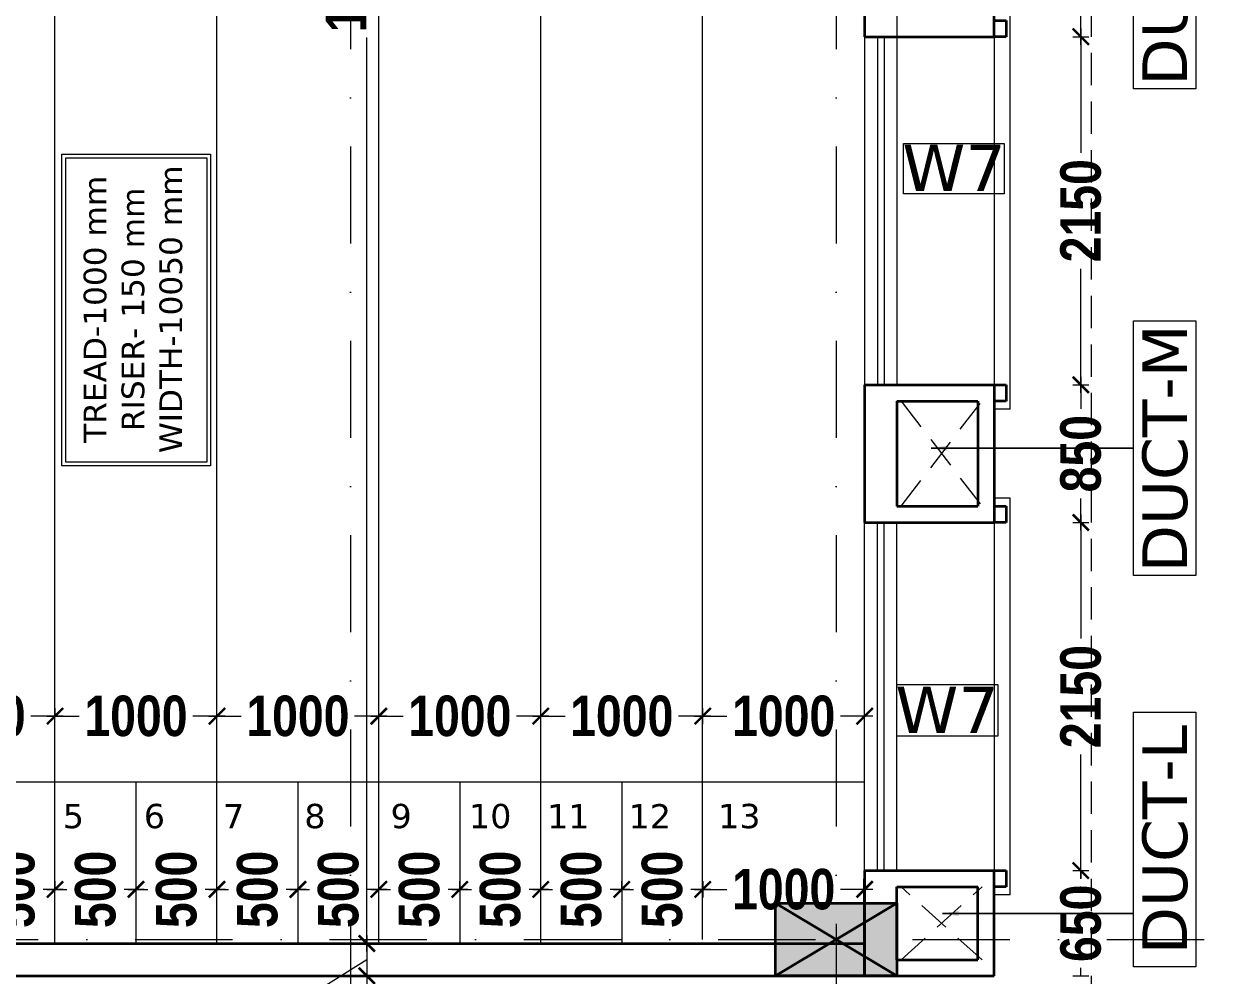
# Model space of a CAD drawing. Header units: millimetres. Extents: x -3092155 to 4513934, y -12317808 to 1850003.
# Drawn here: x -399350 to -391909, y -5557561 to -5551684 of the extents above; entities that cross this region are included whole.
import ezdxf

# ---------------------------------------------------------------- set-up
doc = ezdxf.new("R2010")
doc.units = ezdxf.units.MM
doc.header["$LTSCALE"] = 2
doc.header["$MEASUREMENT"] = 0
doc.header["$PDMODE"] = 34
doc.header["$PDSIZE"] = 500
doc.linetypes.add('DASHDOT', pattern=[1, 0.5, -0.25, 0, -0.25])
doc.linetypes.add('DASHED2', pattern=[0.375, 0.25, -0.125])
for name, color, linetype, lineweight in [('coloumn', 10, 'Continuous', 35), ('cornice', 12, 'Continuous', 25), ('D DIM', 250, 'Continuous', 9), ('DUCT', 37, 'Continuous', 35), ('glass', 5, 'Continuous', 15), ('GRID', 251, 'DASHDOT', 5), ('SILL', 74, 'Continuous', 9), ('slab', 7, 'Continuous', 15), ('Step', 251, 'Continuous', 9), ('TEXT', 7, 'Continuous', 13), ('W6', 162, 'Continuous', 5), ('WAll', 250, 'Continuous', 35)]:
    doc.layers.add(name, color=color, linetype=linetype, lineweight=lineweight)
doc.layers.add('DOT', color=7, linetype='DASHED2', lineweight=0, true_color=0x89067c)
doc.layers.add('duct text', color=7, linetype='Continuous', lineweight=5, true_color=0x30182a)
doc.styles.add('door', font='arial.ttf', dxfattribs={"height": 70})
doc.styles.add('INNER DIM', font='ARIALNB.TTF', dxfattribs={"height": 250})
doc.styles.add('style2', font='verdana.ttf')
doc.dimstyles.new('DOOR', dxfattribs={"dimtxt": 100, "dimasz": 100, "dimexe": 25, "dimexo": 50, "dimgap": 25, "dimtad": 0, "dimtih": 1, "dimtoh": 1, "dimdec": 0, "dimzin": 3, "dimdsep": 46, "dimtxsty": 'door', "dimblk": 'OBLIQUE', "dimcen": 200, "dimclrd": 256, "dimclre": 256, "dimclrt": 256, "dimadec": 0, "dimazin": 0, "dimtfac": 1, "dimtdec": 0, "dimtofl": 0, "dimtmove": 2, "dimatfit": 3, "dimfxl": 300, "dimfxlon": 1, "dimfrac": 1, "dimtolj": 1, "dimtzin": 0, "dimlwd": -1, "dimlwe": -1, "dimarcsym": 0})
doc.dimstyles.new('external final', dxfattribs={"dimscale": 0, "dimtxt": 250, "dimasz": 100, "dimexe": 50, "dimexo": 50, "dimgap": 50, "dimtad": 0, "dimdec": 0, "dimzin": 0, "dimdsep": 46, "dimtxsty": 'INNER DIM', "dimblk": 'ARCHTICK', "dimcen": 100, "dimdle": 50, "dimclrd": 256, "dimclre": 256, "dimclrt": 256, "dimadec": 0, "dimazin": 0, "dimtfac": 1, "dimtdec": 0, "dimtix": 1, "dimtmove": 1, "dimatfit": 3, "dimfxl": 50, "dimfxlon": 1, "dimtolj": 1, "dimtzin": 0, "dimlwd": -1, "dimlwe": -1, "dimarcsym": 1})

# ---------------------------------------------------------------- blocks, each defined once
blk = doc.blocks.new('_ArchTick')
at = {"color": 0, "linetype": 'ByBlock', "const_width": 0.15}
blk.add_lwpolyline([(-0.5, -0.5), (0.5, 0.5)], dxfattribs=at)
blk = doc.blocks.new('*D251')
at = {"layer": 'D DIM', "ltscale": 100, "transparency": 16777216}
for p, q in [((-392823.9, -5550861.2), (-392823.9, -5551060.2)), ((-392873.9, -5550911.2), (-392773.9, -5550911.2)), ((-392823.9, -5551811.2), (-392823.9, -5551612.2)), ((-392873.9, -5551761.2), (-392773.9, -5551761.2))]:
    blk.add_line(p, q, dxfattribs=at)
at = {"layer": 'Defpoints', "color": 0, "lineweight": 50, "ltscale": 100, "transparency": 16777216}
for p in [(-393358.5, -5550911.2), (-393358.5, -5551761.2), (-392823.9, -5551761.2)]:
    blk.add_point(p, dxfattribs=at)
at = {"layer": 'D DIM', "ltscale": 100, "transparency": 16777216, "xscale": 100, "yscale": 100, "zscale": 100}
for p, rotation in [((-392823.9, -5550911.2), 90), ((-392823.9, -5551761.2), 270)]:
    blk.add_blockref('_ArchTick', p, dxfattribs=dict(at, rotation=rotation))
at = {"layer": 'D DIM', "ltscale": 100, "transparency": 16777216, "insert": (-392823.9, -5551336.2), "char_height": 250, "attachment_point": 5, "rotation": 90, "style": 'INNER DIM'}
blk.add_mtext('\\A1;850', dxfattribs=at)
blk = doc.blocks.new('*D252')
at = {"layer": 'D DIM', "ltscale": 100, "transparency": 16777216}
for p, q in [((-392873.9, -5551761.2), (-392773.9, -5551761.2)), ((-392823.9, -5551711.2), (-392823.9, -5552478.2)), ((-392823.9, -5553961.2), (-392823.9, -5553194.2)), ((-392873.9, -5553911.2), (-392773.9, -5553911.2))]:
    blk.add_line(p, q, dxfattribs=at)
at = {"layer": 'Defpoints', "color": 0, "lineweight": 50, "ltscale": 100, "transparency": 16777216}
for p in [(-393358.5, -5551761.2), (-393358.5, -5553911.2), (-392823.9, -5553911.2)]:
    blk.add_point(p, dxfattribs=at)
at = {"layer": 'D DIM', "ltscale": 100, "transparency": 16777216, "xscale": 100, "yscale": 100, "zscale": 100}
for p, rotation in [((-392823.9, -5551761.2), 90), ((-392823.9, -5553911.2), 270)]:
    blk.add_blockref('_ArchTick', p, dxfattribs=dict(at, rotation=rotation))
at = {"layer": 'D DIM', "ltscale": 100, "transparency": 16777216, "insert": (-392823.9, -5552836.2), "char_height": 250, "attachment_point": 5, "rotation": 90, "style": 'INNER DIM'}
blk.add_mtext('\\A1;2150', dxfattribs=at)
blk = doc.blocks.new('*D253')
at = {"layer": 'D DIM', "ltscale": 100, "transparency": 16777216}
for p, q in [((-392873.9, -5553911.2), (-392773.9, -5553911.2)), ((-392823.9, -5553861.2), (-392823.9, -5554060.2)), ((-392823.9, -5554811.2), (-392823.9, -5554612.2)), ((-392873.9, -5554761.2), (-392773.9, -5554761.2))]:
    blk.add_line(p, q, dxfattribs=at)
at = {"layer": 'Defpoints', "color": 0, "lineweight": 50, "ltscale": 100, "transparency": 16777216}
for p in [(-393358.5, -5553911.2), (-393358.5, -5554761.2), (-392823.9, -5554761.2)]:
    blk.add_point(p, dxfattribs=at)
at = {"layer": 'D DIM', "ltscale": 100, "transparency": 16777216, "xscale": 100, "yscale": 100, "zscale": 100}
for p, rotation in [((-392823.9, -5553911.2), 90), ((-392823.9, -5554761.2), 270)]:
    blk.add_blockref('_ArchTick', p, dxfattribs=dict(at, rotation=rotation))
at = {"layer": 'D DIM', "ltscale": 100, "transparency": 16777216, "insert": (-392823.9, -5554336.2), "char_height": 250, "attachment_point": 5, "rotation": 90, "style": 'INNER DIM'}
blk.add_mtext('\\A1;850', dxfattribs=at)
blk = doc.blocks.new('*D254')
at = {"layer": 'D DIM', "ltscale": 100, "transparency": 16777216}
for p, q in [((-392823.9, -5554711.2), (-392823.9, -5555478.2)), ((-392873.9, -5554761.2), (-392773.9, -5554761.2)), ((-392823.9, -5556961.2), (-392823.9, -5556194.2)), ((-392873.9, -5556911.2), (-392773.9, -5556911.2))]:
    blk.add_line(p, q, dxfattribs=at)
at = {"layer": 'Defpoints', "color": 0, "lineweight": 50, "ltscale": 100, "transparency": 16777216}
for p in [(-393358.5, -5554761.2), (-393358.5, -5556911.2), (-392823.9, -5556911.2)]:
    blk.add_point(p, dxfattribs=at)
at = {"layer": 'D DIM', "ltscale": 100, "transparency": 16777216, "xscale": 100, "yscale": 100, "zscale": 100}
for p, rotation in [((-392823.9, -5554761.2), 90), ((-392823.9, -5556911.2), 270)]:
    blk.add_blockref('_ArchTick', p, dxfattribs=dict(at, rotation=rotation))
at = {"layer": 'D DIM', "ltscale": 100, "transparency": 16777216, "insert": (-392823.9, -5555836.2), "char_height": 250, "attachment_point": 5, "rotation": 90, "style": 'INNER DIM'}
blk.add_mtext('\\A1;2150', dxfattribs=at)
blk = doc.blocks.new('*D255')
at = {"layer": 'D DIM', "ltscale": 100, "transparency": 16777216}
for p, q in [((-392873.9, -5556911.2), (-392773.9, -5556911.2)), ((-392823.9, -5556911.2), (-392823.9, -5556960.3)), ((-392873.9, -5557561.2), (-392773.9, -5557561.2)), ((-392823.9, -5557561.2), (-392823.9, -5557512.1))]:
    blk.add_line(p, q, dxfattribs=at)
at = {"layer": 'Defpoints', "color": 0, "lineweight": 50, "ltscale": 100, "transparency": 16777216}
for p in [(-393358.5, -5556911.2), (-393358.5, -5557561.2), (-392823.9, -5557561.2)]:
    blk.add_point(p, dxfattribs=at)
at = {"layer": 'D DIM', "ltscale": 100, "transparency": 16777216, "insert": (-392823.9, -5557236.2), "char_height": 250, "attachment_point": 5, "rotation": 90, "style": 'INNER DIM'}
blk.add_mtext('\\A1;650', dxfattribs=at)
blk = doc.blocks.new('*D419')
at = {"layer": 'D DIM', "ltscale": 100, "transparency": 16777216}
for p, q in [((-397232.9, -5545261.2), (-397232.9, -5550906.3)), ((-397182.9, -5545311.2), (-397282.9, -5545311.2)), ((-397232.9, -5557411.2), (-397232.9, -5551766.1)), ((-397182.9, -5557361.2), (-397282.9, -5557361.2))]:
    blk.add_line(p, q, dxfattribs=at)
at = {"layer": 'Defpoints', "color": 0, "lineweight": 50, "ltscale": 100, "transparency": 16777216}
for p in [(-396658.1, -5545311.2), (-397232.9, -5557361.2), (-396658.1, -5557361.2)]:
    blk.add_point(p, dxfattribs=at)
at = {"layer": 'D DIM', "ltscale": 100, "transparency": 16777216, "xscale": 100, "yscale": 100, "zscale": 100}
for p, rotation in [((-397232.9, -5545311.2), 90), ((-397232.9, -5557361.2), 270)]:
    blk.add_blockref('_ArchTick', p, dxfattribs=dict(at, rotation=rotation))
at = {"layer": 'D DIM', "ltscale": 100, "transparency": 16777216, "insert": (-397360.5, -5551336.2), "char_height": 250, "attachment_point": 5, "rotation": 90, "style": 'INNER DIM'}
blk.add_mtext('\\A1;12050', dxfattribs=at)
blk = doc.blocks.new('*D420')
at = {"layer": 'D DIM', "ltscale": 100, "transparency": 16777216}
for p, q in [((-397232.9, -5557311.2), (-397232.9, -5557611.2)), ((-397182.9, -5557361.2), (-397282.9, -5557361.2)), ((-397232.9, -5557461.2), (-398207.2, -5558070.6)), ((-397182.9, -5557561.2), (-397282.9, -5557561.2)), ((-398207.2, -5558070.6), (-398207.2, -5558170.6))]:
    blk.add_line(p, q, dxfattribs=at)
at = {"layer": 'Defpoints', "color": 0, "lineweight": 50, "ltscale": 100, "transparency": 16777216}
for p in [(-396658.1, -5557361.2), (-397232.9, -5557561.2), (-396577, -5557561.2)]:
    blk.add_point(p, dxfattribs=at)
at = {"layer": 'D DIM', "ltscale": 100, "transparency": 16777216, "xscale": 100, "yscale": 100, "zscale": 100}
for p, rotation in [((-397232.9, -5557361.2), 90), ((-397232.9, -5557561.2), 270)]:
    blk.add_blockref('_ArchTick', p, dxfattribs=dict(at, rotation=rotation))
at = {"layer": 'D DIM', "ltscale": 100, "transparency": 16777216, "insert": (-398207.2, -5558448.9), "char_height": 250, "attachment_point": 5, "rotation": 90, "style": 'INNER DIM'}
blk.add_mtext('\\A1;200', dxfattribs=at)
blk = doc.blocks.new('*D791')
at = {"layer": 'D DIM', "ltscale": 100, "transparency": 16777216}
for p, q in [((-395158.9, -5556007), (-395158.9, -5555907)), ((-394158.9, -5556007), (-394158.9, -5555907)), ((-395208.9, -5555957), (-395009.1, -5555957)), ((-394108.9, -5555957), (-394308.7, -5555957))]:
    blk.add_line(p, q, dxfattribs=at)
at = {"layer": 'Defpoints', "color": 0, "lineweight": 50, "ltscale": 100, "transparency": 16777216}
for p in [(-395158.9, -5555957), (-395158.9, -5556281), (-394158.9, -5556281)]:
    blk.add_point(p, dxfattribs=at)
at = {"layer": 'D DIM', "ltscale": 100, "transparency": 16777216, "xscale": 100, "yscale": 100, "zscale": 100, "rotation": 180}
blk.add_blockref('_ArchTick', (-395158.9, -5555957), dxfattribs=at)
at = {"layer": 'D DIM', "ltscale": 100, "transparency": 16777216, "xscale": 100, "yscale": 100, "zscale": 100}
blk.add_blockref('_ArchTick', (-394158.9, -5555957), dxfattribs=at)
at = {"layer": 'D DIM', "ltscale": 100, "transparency": 16777216, "insert": (-394658.9, -5555957), "char_height": 250, "attachment_point": 5, "style": 'INNER DIM'}
blk.add_mtext('\\A1;1000', dxfattribs=at)
blk = doc.blocks.new('*D792')
at = {"layer": 'D DIM', "ltscale": 100, "transparency": 16777216}
for p, q in [((-396158.9, -5555957), (-396158.9, -5555907)), ((-395158.9, -5556007), (-395158.9, -5555907)), ((-396208.9, -5555957), (-396009.1, -5555957)), ((-395108.9, -5555957), (-395308.7, -5555957))]:
    blk.add_line(p, q, dxfattribs=at)
at = {"layer": 'Defpoints', "color": 0, "lineweight": 50, "ltscale": 100, "transparency": 16777216}
for p in [(-396158.9, -5555957), (-396158.9, -5555957), (-395158.9, -5556281)]:
    blk.add_point(p, dxfattribs=at)
at = {"layer": 'D DIM', "ltscale": 100, "transparency": 16777216, "xscale": 100, "yscale": 100, "zscale": 100, "rotation": 180}
blk.add_blockref('_ArchTick', (-396158.9, -5555957), dxfattribs=at)
at = {"layer": 'D DIM', "ltscale": 100, "transparency": 16777216, "xscale": 100, "yscale": 100, "zscale": 100}
blk.add_blockref('_ArchTick', (-395158.9, -5555957), dxfattribs=at)
at = {"layer": 'D DIM', "ltscale": 100, "transparency": 16777216, "insert": (-395658.9, -5555957), "char_height": 250, "attachment_point": 5, "style": 'INNER DIM'}
blk.add_mtext('\\A1;1000', dxfattribs=at)
blk = doc.blocks.new('*D793')
at = {"layer": 'D DIM', "ltscale": 100, "transparency": 16777216}
for p, q in [((-397158.9, -5555957), (-397158.9, -5555907)), ((-396158.9, -5555957), (-396158.9, -5555907)), ((-397208.9, -5555957), (-397009.1, -5555957)), ((-396108.9, -5555957), (-396308.7, -5555957))]:
    blk.add_line(p, q, dxfattribs=at)
at = {"layer": 'Defpoints', "color": 0, "lineweight": 50, "ltscale": 100, "transparency": 16777216}
for p in [(-397158.9, -5555957), (-397158.9, -5555957), (-396158.9, -5555957)]:
    blk.add_point(p, dxfattribs=at)
at = {"layer": 'D DIM', "ltscale": 100, "transparency": 16777216, "xscale": 100, "yscale": 100, "zscale": 100, "rotation": 180}
blk.add_blockref('_ArchTick', (-397158.9, -5555957), dxfattribs=at)
at = {"layer": 'D DIM', "ltscale": 100, "transparency": 16777216, "xscale": 100, "yscale": 100, "zscale": 100}
blk.add_blockref('_ArchTick', (-396158.9, -5555957), dxfattribs=at)
at = {"layer": 'D DIM', "ltscale": 100, "transparency": 16777216, "insert": (-396658.9, -5555957), "char_height": 250, "attachment_point": 5, "style": 'INNER DIM'}
blk.add_mtext('\\A1;1000', dxfattribs=at)
blk = doc.blocks.new('*D794')
at = {"layer": 'D DIM', "ltscale": 100, "transparency": 16777216}
for p, q in [((-398158.9, -5555957), (-398158.9, -5555907)), ((-397158.9, -5555957), (-397158.9, -5555907)), ((-398208.9, -5555957), (-398009.1, -5555957)), ((-397108.9, -5555957), (-397308.7, -5555957))]:
    blk.add_line(p, q, dxfattribs=at)
at = {"layer": 'Defpoints', "color": 0, "lineweight": 50, "ltscale": 100, "transparency": 16777216}
for p in [(-398158.9, -5555957), (-398158.9, -5555957), (-397158.9, -5555957)]:
    blk.add_point(p, dxfattribs=at)
at = {"layer": 'D DIM', "ltscale": 100, "transparency": 16777216, "xscale": 100, "yscale": 100, "zscale": 100, "rotation": 180}
blk.add_blockref('_ArchTick', (-398158.9, -5555957), dxfattribs=at)
at = {"layer": 'D DIM', "ltscale": 100, "transparency": 16777216, "xscale": 100, "yscale": 100, "zscale": 100}
blk.add_blockref('_ArchTick', (-397158.9, -5555957), dxfattribs=at)
at = {"layer": 'D DIM', "ltscale": 100, "transparency": 16777216, "insert": (-397658.9, -5555957), "char_height": 250, "attachment_point": 5, "style": 'INNER DIM'}
blk.add_mtext('\\A1;1000', dxfattribs=at)
blk = doc.blocks.new('*D795')
at = {"layer": 'D DIM', "ltscale": 100, "transparency": 16777216}
for p, q in [((-399158.9, -5555957), (-399158.9, -5555907)), ((-398158.9, -5555957), (-398158.9, -5555907)), ((-399208.9, -5555957), (-399009.1, -5555957)), ((-398108.9, -5555957), (-398308.7, -5555957))]:
    blk.add_line(p, q, dxfattribs=at)
at = {"layer": 'Defpoints', "color": 0, "lineweight": 50, "ltscale": 100, "transparency": 16777216}
for p in [(-399158.9, -5555957), (-399158.9, -5555957), (-398158.9, -5555957)]:
    blk.add_point(p, dxfattribs=at)
at = {"layer": 'D DIM', "ltscale": 100, "transparency": 16777216, "xscale": 100, "yscale": 100, "zscale": 100, "rotation": 180}
blk.add_blockref('_ArchTick', (-399158.9, -5555957), dxfattribs=at)
at = {"layer": 'D DIM', "ltscale": 100, "transparency": 16777216, "xscale": 100, "yscale": 100, "zscale": 100}
blk.add_blockref('_ArchTick', (-398158.9, -5555957), dxfattribs=at)
at = {"layer": 'D DIM', "ltscale": 100, "transparency": 16777216, "insert": (-398658.9, -5555957), "char_height": 250, "attachment_point": 5, "style": 'INNER DIM'}
blk.add_mtext('\\A1;1000', dxfattribs=at)
blk = doc.blocks.new('*D796')
at = {"layer": 'D DIM', "ltscale": 100, "transparency": 16777216}
for p, q in [((-400158.9, -5555957), (-400158.9, -5555907)), ((-399158.9, -5555957), (-399158.9, -5555907)), ((-400208.9, -5555957), (-400009.1, -5555957)), ((-399108.9, -5555957), (-399308.7, -5555957))]:
    blk.add_line(p, q, dxfattribs=at)
at = {"layer": 'Defpoints', "color": 0, "lineweight": 50, "ltscale": 100, "transparency": 16777216}
for p in [(-400158.9, -5555957), (-400158.9, -5555957), (-399158.9, -5555957)]:
    blk.add_point(p, dxfattribs=at)
at = {"layer": 'D DIM', "ltscale": 100, "transparency": 16777216, "xscale": 100, "yscale": 100, "zscale": 100, "rotation": 180}
blk.add_blockref('_ArchTick', (-400158.9, -5555957), dxfattribs=at)
at = {"layer": 'D DIM', "ltscale": 100, "transparency": 16777216, "xscale": 100, "yscale": 100, "zscale": 100}
blk.add_blockref('_ArchTick', (-399158.9, -5555957), dxfattribs=at)
at = {"layer": 'D DIM', "ltscale": 100, "transparency": 16777216, "insert": (-399658.9, -5555957), "char_height": 250, "attachment_point": 5, "style": 'INNER DIM'}
blk.add_mtext('\\A1;1000', dxfattribs=at)
blk = doc.blocks.new('*D798')
at = {"layer": 'D DIM', "ltscale": 100, "transparency": 16777216}
for p, q in [((-395208.9, -5557027), (-395009.1, -5557027)), ((-395158.9, -5556977), (-395158.9, -5557077)), ((-394108.9, -5557027), (-394308.7, -5557027)), ((-394158.9, -5556977), (-394158.9, -5557077))]:
    blk.add_line(p, q, dxfattribs=at)
at = {"layer": 'Defpoints', "color": 0, "lineweight": 50, "ltscale": 100, "transparency": 16777216}
for p in [(-395158.9, -5556917.5), (-394158.9, -5556917.5), (-395158.9, -5557027)]:
    blk.add_point(p, dxfattribs=at)
at = {"layer": 'D DIM', "ltscale": 100, "transparency": 16777216, "xscale": 100, "yscale": 100, "zscale": 100, "rotation": 180}
blk.add_blockref('_ArchTick', (-395158.9, -5557027), dxfattribs=at)
at = {"layer": 'D DIM', "ltscale": 100, "transparency": 16777216, "xscale": 100, "yscale": 100, "zscale": 100}
blk.add_blockref('_ArchTick', (-394158.9, -5557027), dxfattribs=at)
at = {"layer": 'D DIM', "ltscale": 100, "transparency": 16777216, "insert": (-394658.9, -5557027), "char_height": 250, "attachment_point": 5, "style": 'INNER DIM'}
blk.add_mtext('\\A1;1000', dxfattribs=at)
blk = doc.blocks.new('*D799')
at = {"layer": 'D DIM', "ltscale": 100, "transparency": 16777216}
for p, q in [((-395708.9, -5557027), (-395586.5, -5557027)), ((-395658.9, -5557027), (-395658.9, -5556977)), ((-395108.9, -5557027), (-395231.4, -5557027)), ((-395158.9, -5556977), (-395158.9, -5557077))]:
    blk.add_line(p, q, dxfattribs=at)
at = {"layer": 'Defpoints', "color": 0, "lineweight": 50, "ltscale": 100, "transparency": 16777216}
for p in [(-395158.9, -5556917.5), (-395658.9, -5557027), (-395658.9, -5557027)]:
    blk.add_point(p, dxfattribs=at)
at = {"layer": 'D DIM', "ltscale": 100, "transparency": 16777216, "xscale": 100, "yscale": 100, "zscale": 100, "rotation": 180}
blk.add_blockref('_ArchTick', (-395658.9, -5557027), dxfattribs=at)
at = {"layer": 'D DIM', "ltscale": 100, "transparency": 16777216, "xscale": 100, "yscale": 100, "zscale": 100}
blk.add_blockref('_ArchTick', (-395158.9, -5557027), dxfattribs=at)
at = {"layer": 'D DIM', "ltscale": 100, "transparency": 16777216, "insert": (-395408.9, -5557027), "char_height": 250, "attachment_point": 5, "rotation": 90, "style": 'INNER DIM'}
blk.add_mtext('\\A1;500', dxfattribs=at)
blk = doc.blocks.new('*D800')
at = {"layer": 'D DIM', "ltscale": 100, "transparency": 16777216}
for p, q in [((-396208.9, -5557027), (-396086.5, -5557027)), ((-396158.9, -5557027), (-396158.9, -5556977)), ((-395608.9, -5557027), (-395731.4, -5557027)), ((-395658.9, -5557027), (-395658.9, -5556977))]:
    blk.add_line(p, q, dxfattribs=at)
at = {"layer": 'Defpoints', "color": 0, "lineweight": 50, "ltscale": 100, "transparency": 16777216}
for p in [(-396158.9, -5557027), (-396158.9, -5557027), (-395658.9, -5557027)]:
    blk.add_point(p, dxfattribs=at)
at = {"layer": 'D DIM', "ltscale": 100, "transparency": 16777216, "xscale": 100, "yscale": 100, "zscale": 100, "rotation": 180}
blk.add_blockref('_ArchTick', (-396158.9, -5557027), dxfattribs=at)
at = {"layer": 'D DIM', "ltscale": 100, "transparency": 16777216, "xscale": 100, "yscale": 100, "zscale": 100}
blk.add_blockref('_ArchTick', (-395658.9, -5557027), dxfattribs=at)
at = {"layer": 'D DIM', "ltscale": 100, "transparency": 16777216, "insert": (-395908.9, -5557027), "char_height": 250, "attachment_point": 5, "rotation": 90, "style": 'INNER DIM'}
blk.add_mtext('\\A1;500', dxfattribs=at)
blk = doc.blocks.new('*D801')
at = {"layer": 'D DIM', "ltscale": 100, "transparency": 16777216}
for p, q in [((-396708.9, -5557027), (-396586.5, -5557027)), ((-396658.9, -5557027), (-396658.9, -5556977)), ((-396108.9, -5557027), (-396231.4, -5557027)), ((-396158.9, -5557027), (-396158.9, -5556977))]:
    blk.add_line(p, q, dxfattribs=at)
at = {"layer": 'Defpoints', "color": 0, "lineweight": 50, "ltscale": 100, "transparency": 16777216}
for p in [(-396658.9, -5557027), (-396658.9, -5557027), (-396158.9, -5557027)]:
    blk.add_point(p, dxfattribs=at)
at = {"layer": 'D DIM', "ltscale": 100, "transparency": 16777216, "xscale": 100, "yscale": 100, "zscale": 100, "rotation": 180}
blk.add_blockref('_ArchTick', (-396658.9, -5557027), dxfattribs=at)
at = {"layer": 'D DIM', "ltscale": 100, "transparency": 16777216, "xscale": 100, "yscale": 100, "zscale": 100}
blk.add_blockref('_ArchTick', (-396158.9, -5557027), dxfattribs=at)
at = {"layer": 'D DIM', "ltscale": 100, "transparency": 16777216, "insert": (-396408.9, -5557027), "char_height": 250, "attachment_point": 5, "rotation": 90, "style": 'INNER DIM'}
blk.add_mtext('\\A1;500', dxfattribs=at)
blk = doc.blocks.new('*D802')
at = {"layer": 'D DIM', "ltscale": 100, "transparency": 16777216}
for p, q in [((-397208.9, -5557027), (-397086.5, -5557027)), ((-397158.9, -5557027), (-397158.9, -5556977)), ((-396608.9, -5557027), (-396731.4, -5557027)), ((-396658.9, -5557027), (-396658.9, -5556977))]:
    blk.add_line(p, q, dxfattribs=at)
at = {"layer": 'Defpoints', "color": 0, "lineweight": 50, "ltscale": 100, "transparency": 16777216}
for p in [(-397158.9, -5557027), (-397158.9, -5557027), (-396658.9, -5557027)]:
    blk.add_point(p, dxfattribs=at)
at = {"layer": 'D DIM', "ltscale": 100, "transparency": 16777216, "xscale": 100, "yscale": 100, "zscale": 100, "rotation": 180}
blk.add_blockref('_ArchTick', (-397158.9, -5557027), dxfattribs=at)
at = {"layer": 'D DIM', "ltscale": 100, "transparency": 16777216, "xscale": 100, "yscale": 100, "zscale": 100}
blk.add_blockref('_ArchTick', (-396658.9, -5557027), dxfattribs=at)
at = {"layer": 'D DIM', "ltscale": 100, "transparency": 16777216, "insert": (-396908.9, -5557027), "char_height": 250, "attachment_point": 5, "rotation": 90, "style": 'INNER DIM'}
blk.add_mtext('\\A1;500', dxfattribs=at)
blk = doc.blocks.new('*D803')
at = {"layer": 'D DIM', "ltscale": 100, "transparency": 16777216}
for p, q in [((-397708.9, -5557027), (-397586.5, -5557027)), ((-397658.9, -5557027), (-397658.9, -5557077)), ((-397108.9, -5557027), (-397231.4, -5557027)), ((-397158.9, -5557027), (-397158.9, -5556977))]:
    blk.add_line(p, q, dxfattribs=at)
at = {"layer": 'Defpoints', "color": 0, "lineweight": 50, "ltscale": 100, "transparency": 16777216}
for p in [(-397658.9, -5557027), (-397658.9, -5557027), (-397158.9, -5557027)]:
    blk.add_point(p, dxfattribs=at)
at = {"layer": 'D DIM', "ltscale": 100, "transparency": 16777216, "xscale": 100, "yscale": 100, "zscale": 100, "rotation": 180}
blk.add_blockref('_ArchTick', (-397658.9, -5557027), dxfattribs=at)
at = {"layer": 'D DIM', "ltscale": 100, "transparency": 16777216, "xscale": 100, "yscale": 100, "zscale": 100}
blk.add_blockref('_ArchTick', (-397158.9, -5557027), dxfattribs=at)
at = {"layer": 'D DIM', "ltscale": 100, "transparency": 16777216, "insert": (-397408.9, -5557027), "char_height": 250, "attachment_point": 5, "rotation": 90, "style": 'INNER DIM'}
blk.add_mtext('\\A1;500', dxfattribs=at)
blk = doc.blocks.new('*D804')
at = {"layer": 'D DIM', "ltscale": 100, "transparency": 16777216}
for p, q in [((-398208.9, -5557027), (-398086.5, -5557027)), ((-398158.9, -5557027), (-398158.9, -5556977)), ((-397608.9, -5557027), (-397731.4, -5557027)), ((-397658.9, -5557027), (-397658.9, -5557077))]:
    blk.add_line(p, q, dxfattribs=at)
at = {"layer": 'Defpoints', "color": 0, "lineweight": 50, "ltscale": 100, "transparency": 16777216}
for p in [(-398158.9, -5557027), (-398158.9, -5557027), (-397658.9, -5557027)]:
    blk.add_point(p, dxfattribs=at)
at = {"layer": 'D DIM', "ltscale": 100, "transparency": 16777216, "xscale": 100, "yscale": 100, "zscale": 100, "rotation": 180}
blk.add_blockref('_ArchTick', (-398158.9, -5557027), dxfattribs=at)
at = {"layer": 'D DIM', "ltscale": 100, "transparency": 16777216, "xscale": 100, "yscale": 100, "zscale": 100}
blk.add_blockref('_ArchTick', (-397658.9, -5557027), dxfattribs=at)
at = {"layer": 'D DIM', "ltscale": 100, "transparency": 16777216, "insert": (-397908.9, -5557027), "char_height": 250, "attachment_point": 5, "rotation": 90, "style": 'INNER DIM'}
blk.add_mtext('\\A1;500', dxfattribs=at)
blk = doc.blocks.new('*D805')
at = {"layer": 'D DIM', "ltscale": 100, "transparency": 16777216}
for p, q in [((-398708.9, -5557027), (-398586.5, -5557027)), ((-398658.9, -5557027), (-398658.9, -5557077)), ((-398108.9, -5557027), (-398231.4, -5557027)), ((-398158.9, -5557027), (-398158.9, -5556977))]:
    blk.add_line(p, q, dxfattribs=at)
at = {"layer": 'Defpoints', "color": 0, "lineweight": 50, "ltscale": 100, "transparency": 16777216}
for p in [(-398658.9, -5557027), (-398658.9, -5557027), (-398158.9, -5557027)]:
    blk.add_point(p, dxfattribs=at)
at = {"layer": 'D DIM', "ltscale": 100, "transparency": 16777216, "xscale": 100, "yscale": 100, "zscale": 100, "rotation": 180}
blk.add_blockref('_ArchTick', (-398658.9, -5557027), dxfattribs=at)
at = {"layer": 'D DIM', "ltscale": 100, "transparency": 16777216, "xscale": 100, "yscale": 100, "zscale": 100}
blk.add_blockref('_ArchTick', (-398158.9, -5557027), dxfattribs=at)
at = {"layer": 'D DIM', "ltscale": 100, "transparency": 16777216, "insert": (-398408.9, -5557027), "char_height": 250, "attachment_point": 5, "rotation": 90, "style": 'INNER DIM'}
blk.add_mtext('\\A1;500', dxfattribs=at)
blk = doc.blocks.new('*D806')
at = {"layer": 'D DIM', "ltscale": 100, "transparency": 16777216}
for p, q in [((-399208.9, -5557027), (-399086.5, -5557027)), ((-399158.9, -5557027), (-399158.9, -5556977)), ((-398608.9, -5557027), (-398731.4, -5557027)), ((-398658.9, -5557027), (-398658.9, -5557077))]:
    blk.add_line(p, q, dxfattribs=at)
at = {"layer": 'Defpoints', "color": 0, "lineweight": 50, "ltscale": 100, "transparency": 16777216}
for p in [(-399158.9, -5557027), (-399158.9, -5557027), (-398658.9, -5557027)]:
    blk.add_point(p, dxfattribs=at)
at = {"layer": 'D DIM', "ltscale": 100, "transparency": 16777216, "xscale": 100, "yscale": 100, "zscale": 100, "rotation": 180}
blk.add_blockref('_ArchTick', (-399158.9, -5557027), dxfattribs=at)
at = {"layer": 'D DIM', "ltscale": 100, "transparency": 16777216, "xscale": 100, "yscale": 100, "zscale": 100}
blk.add_blockref('_ArchTick', (-398658.9, -5557027), dxfattribs=at)
at = {"layer": 'D DIM', "ltscale": 100, "transparency": 16777216, "insert": (-398908.9, -5557027), "char_height": 250, "attachment_point": 5, "rotation": 90, "style": 'INNER DIM'}
blk.add_mtext('\\A1;500', dxfattribs=at)
blk = doc.blocks.new('*D807')
at = {"layer": 'D DIM', "ltscale": 100, "transparency": 16777216}
for p, q in [((-399708.9, -5557027), (-399586.5, -5557027)), ((-399658.9, -5557027), (-399658.9, -5556977)), ((-399108.9, -5557027), (-399231.4, -5557027)), ((-399158.9, -5557027), (-399158.9, -5556977))]:
    blk.add_line(p, q, dxfattribs=at)
at = {"layer": 'Defpoints', "color": 0, "lineweight": 50, "ltscale": 100, "transparency": 16777216}
for p in [(-399658.9, -5557027), (-399658.9, -5557027), (-399158.9, -5557027)]:
    blk.add_point(p, dxfattribs=at)
at = {"layer": 'D DIM', "ltscale": 100, "transparency": 16777216, "xscale": 100, "yscale": 100, "zscale": 100, "rotation": 180}
blk.add_blockref('_ArchTick', (-399658.9, -5557027), dxfattribs=at)
at = {"layer": 'D DIM', "ltscale": 100, "transparency": 16777216, "xscale": 100, "yscale": 100, "zscale": 100}
blk.add_blockref('_ArchTick', (-399158.9, -5557027), dxfattribs=at)
at = {"layer": 'D DIM', "ltscale": 100, "transparency": 16777216, "insert": (-399408.9, -5557027), "char_height": 250, "attachment_point": 5, "rotation": 90, "style": 'INNER DIM'}
blk.add_mtext('\\A1;500', dxfattribs=at)
blk = doc.blocks.new('S.F')
at = {"layer": 'coloumn', "ltscale": 100}
blk.add_hatch(color=256, dxfattribs=at).paths.add_polyline_path([(91710.5, -5865756.2), (91710.5, -5865306.2), (90960.5, -5865306.2), (90960.5, -5865756.2)])
for p, q in [((90960.5, -5865756.2), (90960.5, -5865306.2)), ((90960.5, -5865306.2), (91710.5, -5865306.2)), ((91710.5, -5865306.2), (91710.5, -5865756.2)), ((91710.5, -5865756.2), (90960.5, -5865756.2))]:
    blk.add_line(p, q, dxfattribs=at)
blk.add_lwpolyline([(91710.5, -5865756.2), (90960.5, -5865306.2), (91710.5, -5865306.2), (90960.5, -5865756.2)], dxfattribs=at)
blk = doc.blocks.new('YJJYH')
at = {"layer": 'Step', "ltscale": 100}
for p, q in [((-25657.6, -5719325.5), (-25657.6, -5707275.5)), ((-24657.6, -5719325.5), (-24657.6, -5707275.5)), ((-23657.6, -5719325.5), (-23657.6, -5707275.5)), ((-22657.6, -5719325.5), (-22657.6, -5707275.5)), ((-25157.6, -5718324.7), (-25157.6, -5719325.5)), ((-24157.6, -5718324.7), (-24157.6, -5719325.5)), ((-23157.6, -5718324.7), (-23157.6, -5719325.5)), ((-22157.6, -5718323.9), (-22157.6, -5719324.7))]:
    blk.add_line(p, q, dxfattribs=at)
at = {"layer": 'Step', "ltscale": 15000}
for p, q in [((-21657.6, -5719300.5), (-21657.6, -5708276.3)), ((-27657.6, -5718325.5), (-20657.6, -5718325.5))]:
    blk.add_line(p, q, dxfattribs=at)
blk = doc.blocks.new('_Oblique')
at = {"color": 0, "linetype": 'ByBlock', "lineweight": -2}
blk.add_line((-0.5, -0.5), (0.5, 0.5), dxfattribs=at)
blk = doc.blocks.new('ty')
at = {"layer": 'DUCT', "ltscale": 100}
for p, q in [((-393359.3, -5862856.2), (-393284.3, -5862856.2)), ((-393284.3, -5862856.2), (-393284.3, -5862956.2)), ((-393284.3, -5862956.2), (-393359.3, -5862956.2)), ((-393359.3, -5865106.2), (-393284.3, -5865106.2)), ((-393284.3, -5865106.2), (-393284.3, -5865206.2)), ((-393284.3, -5865206.2), (-393359.3, -5865206.2))]:
    blk.add_line(p, q, dxfattribs=at)
at = {"layer": 'SILL', "ltscale": 100}
for p, q in [((-393259.3, -5862806.6), (-393359.3, -5862806.6)), ((-393259.3, -5865256.2), (-393259.3, -5862806.6)), ((-393259.3, -5865256.2), (-393359.3, -5865256.2))]:
    blk.add_line(p, q, dxfattribs=at)
blk = doc.blocks.new('hyh')
at = {"layer": 'duct text', "ltscale": 0.1}
for points in [[(-129244.8, -5596072.5), (-129244.8, -5594500), (-128858.7, -5594500), (-128858.7, -5596072.5)], [(-129244.8, -5599078.1), (-129244.8, -5597505.6), (-128858.7, -5597505.6), (-128858.7, -5599078.1)], [(-129244.8, -5601494.7), (-129244.8, -5599922.2), (-128858.7, -5599922.2), (-128858.7, -5601494.7)]]:
    blk.add_lwpolyline(points, close=True, dxfattribs=at)
at = {"layer": 'duct text', "ltscale": 0.1, "char_height": 276.639, "width": 1547.237, "attachment_point": 5, "rotation": 90, "style": 'style2'}
for s, insert in [('\\pt3043;DUCT-M', (-129048.3, -5595287.9)), ('\\pt3043;DUCT-M', (-129048.3, -5598293.5)), ('\\pt3043;DUCT-L', (-129048.3, -5600710.1))]:
    blk.add_mtext(s, dxfattribs=dict(at, insert=insert))
at = {"layer": 'duct text', "ltscale": 0.1}
for points in [[(-130492.6, -5598291.9), (-129244.8, -5598291.9), (-130492.6, -5598291.9)], [(-130423.2, -5601166), (-129244.8, -5601166), (-130423.2, -5601166)]]:
    blk.add_leader(points, dimstyle='DOOR', dxfattribs=at)

msp = doc.modelspace()

# ---------------------------------------------------------------- linework, layer by layer
at = {"layer": 'DOT', "ltscale": 400}
for p, q in [((-392759.3, -5550061.2), (-392759.3, -5563111.9)), ((-393933.9, -5554661.2), (-393433.9, -5554011.2)), ((-393933.9, -5554011.2), (-393433.9, -5554661.2)), ((-393933.9, -5557461.2), (-393433.9, -5557011.2)), ((-393433.9, -5557461.2), (-393933.9, -5557011.2))]:
    msp.add_line(p, q, dxfattribs=at)
at = {"layer": 'DUCT', "ltscale": 100}
for p, q in [((-394159.3, -5550911.2), (-394159.3, -5551761.2)), ((-393359.3, -5551761.2), (-393359.3, -5550911.2)), ((-394159.3, -5551761.2), (-393959.3, -5551761.2)), ((-394159.3, -5551761.2), (-393359.3, -5551761.2)), ((-394159.3, -5553911.2), (-394159.3, -5554761.2)), ((-394159.3, -5553911.2), (-393959.3, -5553911.2)), ((-394159.3, -5553911.2), (-393359.3, -5553911.2)), ((-393359.3, -5553911.2), (-393359.3, -5554761.2)), ((-393959.3, -5554011.2), (-393959.3, -5554661.2)), ((-393959.3, -5554011.2), (-393459.3, -5554011.2)), ((-393459.3, -5554011.2), (-393459.3, -5554661.2)), ((-393959.3, -5554661.2), (-393459.3, -5554661.2)), ((-394159.3, -5554761.2), (-393959.3, -5554761.2)), ((-393959.3, -5554761.2), (-393359.3, -5554761.2)), ((-394159.3, -5556911.2), (-394159.3, -5557561.2)), ((-394159.3, -5556911.2), (-393359.3, -5556911.2)), ((-394159.3, -5557561.2), (-394159.3, -5556961.2)), ((-393359.3, -5557561.2), (-393359.3, -5556911.2)), ((-393959.3, -5557461.2), (-393959.3, -5557011.2)), ((-393959.3, -5557011.2), (-393459.3, -5557011.2)), ((-393459.3, -5557461.2), (-393459.3, -5557011.2)), ((-393959.3, -5557461.2), (-393459.3, -5557461.2)), ((-394159.3, -5557561.2), (-393359.3, -5557561.2))]:
    msp.add_line(p, q, dxfattribs=at)
at = {"layer": 'glass', "ltscale": 100}
for p, q in [((-394079.3, -5551761.2), (-394079.3, -5553911.2)), ((-394039.3, -5551761.2), (-394039.3, -5553911.2)), ((-394079.3, -5556911.2), (-394079.3, -5554761.2)), ((-394039.3, -5556911.2), (-394039.3, -5554761.2))]:
    msp.add_line(p, q, dxfattribs=at)
at = {"layer": 'GRID', "color": 5, "ltscale": 600}
for p, q in [((-397334.4, -5499634.4), (-397334.4, -5584428.2)), ((-394333.9, -5499634.4), (-394333.9, -5584428.2))]:
    msp.add_line(p, q, dxfattribs=at)
at = {"layer": 'GRID', "color": 6, "ltscale": 600}
msp.add_line((-461068.2, -5557336.2), (-366440.7, -5557336.2), dxfattribs=at)
at = {"layer": 'SILL', "ltscale": 100}
for p, q in [((-394159.3, -5551561.2), (-394159.3, -5553911.2)), ((-393959.3, -5551561.2), (-393959.3, -5553911.2)), ((-393959.3, -5551761.2), (-393959.3, -5553911.2)), ((-393359.3, -5551761.2), (-393359.3, -5553911.2)), ((-394159.3, -5551861.2), (-394159.3, -5554011.2)), ((-394159.3, -5556911.2), (-394159.3, -5554761.2)), ((-393959.3, -5556911.2), (-393959.3, -5554761.2)), ((-393359.3, -5554761.2), (-393359.3, -5556911.2))]:
    msp.add_line(p, q, dxfattribs=at)
at = {"layer": 'slab', "lineweight": 13}
for points in [[(-399116, -5554411.6), (-399116, -5552486.5), (-398198.5, -5552486.5), (-398198.5, -5554411.6)], [(-399092.6, -5554388.2), (-399092.6, -5552509.9), (-398221.9, -5552509.9), (-398221.9, -5554388.2)]]:
    msp.add_lwpolyline(points, close=True, dxfattribs=at)
at = {"layer": 'W6', "ltscale": 100}
for points in [[(-393918.1, -5552421.1), (-393298, -5552421.1), (-393298, -5552730.7), (-393918.1, -5552730.7)], [(-393960.5, -5555762.6), (-393337.4, -5555762.6), (-393337.4, -5556081.5), (-393960.5, -5556081.5)]]:
    msp.add_lwpolyline(points, close=True, dxfattribs=at)
at = {"layer": 'WAll', "ltscale": 100}
for p, q in [((-407079.3, -5557361.2), (-394159.3, -5557361.2)), ((-407229.3, -5557561.2), (-393959.3, -5557561.2))]:
    msp.add_line(p, q, dxfattribs=at)

# ---------------------------------------------------------------- block references
at = {"layer": 'coloumn'}
msp.add_blockref('S.F', (-485670.2, 308195), dxfattribs=at)
at = {"layer": 'cornice', "color": 3, "lineweight": 50}
for name, p in [('hyh', (-263254.8, 43989.8)), ('ty', (0, 311195)), ('ty', (0, 308195))]:
    msp.add_blockref(name, p, dxfattribs=at)
at = {"layer": 'D DIM'}
msp.add_blockref('YJJYH', (-373501.8, 161963.5), dxfattribs=at)

# ---------------------------------------------------------------- texts
at = {"layer": 'TEXT', "ltscale": 0.1, "insert": (-398676.7, -5553444.6), "char_height": 140.4, "attachment_point": 5, "rotation": 90, "style": 'style2'}
msp.add_mtext('TREAD-1000 mm\\PRISER- 150 mm\\PWIDTH-10050 mm', dxfattribs=at)
at = {"layer": 'TEXT', "ltscale": 0.1, "char_height": 150, "attachment_point": 5, "style": 'style2'}
for s, insert in [('5', (-399045.5, -5556575.4)), ('6', (-398545.1, -5556575.4)), ('7', (-398055.6, -5556575.4)), ('8', (-397553.9, -5556575.4)), ('9', (-397021.2, -5556575.4)), ('10', (-396471.3, -5556575.4)), ('11', (-395989, -5556575.4)), ('12', (-395485.5, -5556575.4)), ('13', (-394933, -5556575.4))]:
    msp.add_mtext(s, dxfattribs=dict(at, insert=insert))
at = {"layer": 'W6', "style": 'style2'}
for p in [(-393926.5, -5552714.7), (-393969.4, -5556062)]:
    msp.add_text('W7', height=287, dxfattribs=at).set_placement(p)

# ---------------------------------------------------------------- dimensions: what is measured, and where the dimension line sits
at = {"layer": 'D DIM', "ltscale": 100}
for base, p1, p2, picture, middle in [((-397232.9, -5557361.2), (-396658.1, -5545311.2), (-396658.1, -5557361.2), '*D419', (-397360.5, -5551336.2)), ((-397232.9, -5557561.2), (-396658.1, -5557361.2), (-396577, -5557561.2), '*D420', (-398207.2, -5558220.6))]:
    dim = msp.add_linear_dim(base=base, p1=p1, p2=p2, angle=90, dimstyle='external final', override={"dimscale": 1}, dxfattribs=at)
    dim.commit()
    dim.dimension.update_dxf_attribs({"geometry": picture, "text_midpoint": middle, "dimtype": 160})
for base, p1, p2, angle, picture, middle in [((-392823.9, -5551761.2), (-393358.5, -5550911.2), (-393358.5, -5551761.2), 90, '*D251', (-392823.9, -5551336.2)), ((-392823.9, -5553911.2), (-393358.5, -5551761.2), (-393358.5, -5553911.2), 90, '*D252', (-392823.9, -5552836.2)), ((-392823.9, -5554761.2), (-393358.5, -5553911.2), (-393358.5, -5554761.2), 90, '*D253', (-392823.9, -5554336.2)), ((-392823.9, -5556911.2), (-393358.5, -5554761.2), (-393358.5, -5556911.2), 90, '*D254', (-392823.9, -5555836.2)), ((-400158.9, -5555957), (-399158.9, -5555957), (-400158.9, -5555957), 180, '*D796', (-399658.9, -5555957)), ((-399158.9, -5555957), (-398158.9, -5555957), (-399158.9, -5555957), 180, '*D795', (-398658.9, -5555957)), ((-398158.9, -5555957), (-397158.9, -5555957), (-398158.9, -5555957), 180, '*D794', (-397658.9, -5555957)), ((-397158.9, -5555957), (-396158.9, -5555957), (-397158.9, -5555957), 180, '*D793', (-396658.9, -5555957)), ((-396158.9, -5555957), (-395158.9, -5556281), (-396158.9, -5555957), 180, '*D792', (-395658.9, -5555957)), ((-395158.9, -5555957), (-394158.9, -5556281), (-395158.9, -5556281), 180, '*D791', (-394658.9, -5555957)), ((-395158.9, -5557027), (-394158.9, -5556917.5), (-395158.9, -5556917.5), 180, '*D798', (-394658.9, -5557027)), ((-392823.9, -5557561.2), (-393358.5, -5556911.2), (-393358.5, -5557561.2), 90, '*D255', (-392823.9, -5557236.2))]:
    dim = msp.add_linear_dim(base=base, p1=p1, p2=p2, angle=angle, dimstyle='external final', override={"dimscale": 1}, dxfattribs=at)
    dim.commit()
    dim.dimension.update_dxf_attribs({"geometry": picture, "text_midpoint": middle})
for base, p1, p2, picture, middle in [((-399658.9, -5557027), (-399158.9, -5557027), (-399658.9, -5557027), '*D807', (-399408.9, -5557027)), ((-399158.9, -5557027), (-398658.9, -5557027), (-399158.9, -5557027), '*D806', (-398908.9, -5557027)), ((-398658.9, -5557027), (-398158.9, -5557027), (-398658.9, -5557027), '*D805', (-398408.9, -5557027)), ((-398158.9, -5557027), (-397658.9, -5557027), (-398158.9, -5557027), '*D804', (-397908.9, -5557027)), ((-397658.9, -5557027), (-397158.9, -5557027), (-397658.9, -5557027), '*D803', (-397408.9, -5557027)), ((-397158.9, -5557027), (-396658.9, -5557027), (-397158.9, -5557027), '*D802', (-396908.9, -5557027)), ((-396658.9, -5557027), (-396158.9, -5557027), (-396658.9, -5557027), '*D801', (-396408.9, -5557027)), ((-396158.9, -5557027), (-395658.9, -5557027), (-396158.9, -5557027), '*D800', (-395908.9, -5557027)), ((-395658.9, -5557027), (-395158.9, -5556917.5), (-395658.9, -5557027), '*D799', (-395408.9, -5557027))]:
    dim = msp.add_linear_dim(base=base, p1=p1, p2=p2, angle=180, dimstyle='external final', override={"dimscale": 1}, dxfattribs=at)
    dim.commit()
    dim.dimension.update_dxf_attribs({"geometry": picture, "text_midpoint": middle, "text_rotation": 90})

doc.saveas('drawing.dxf')
